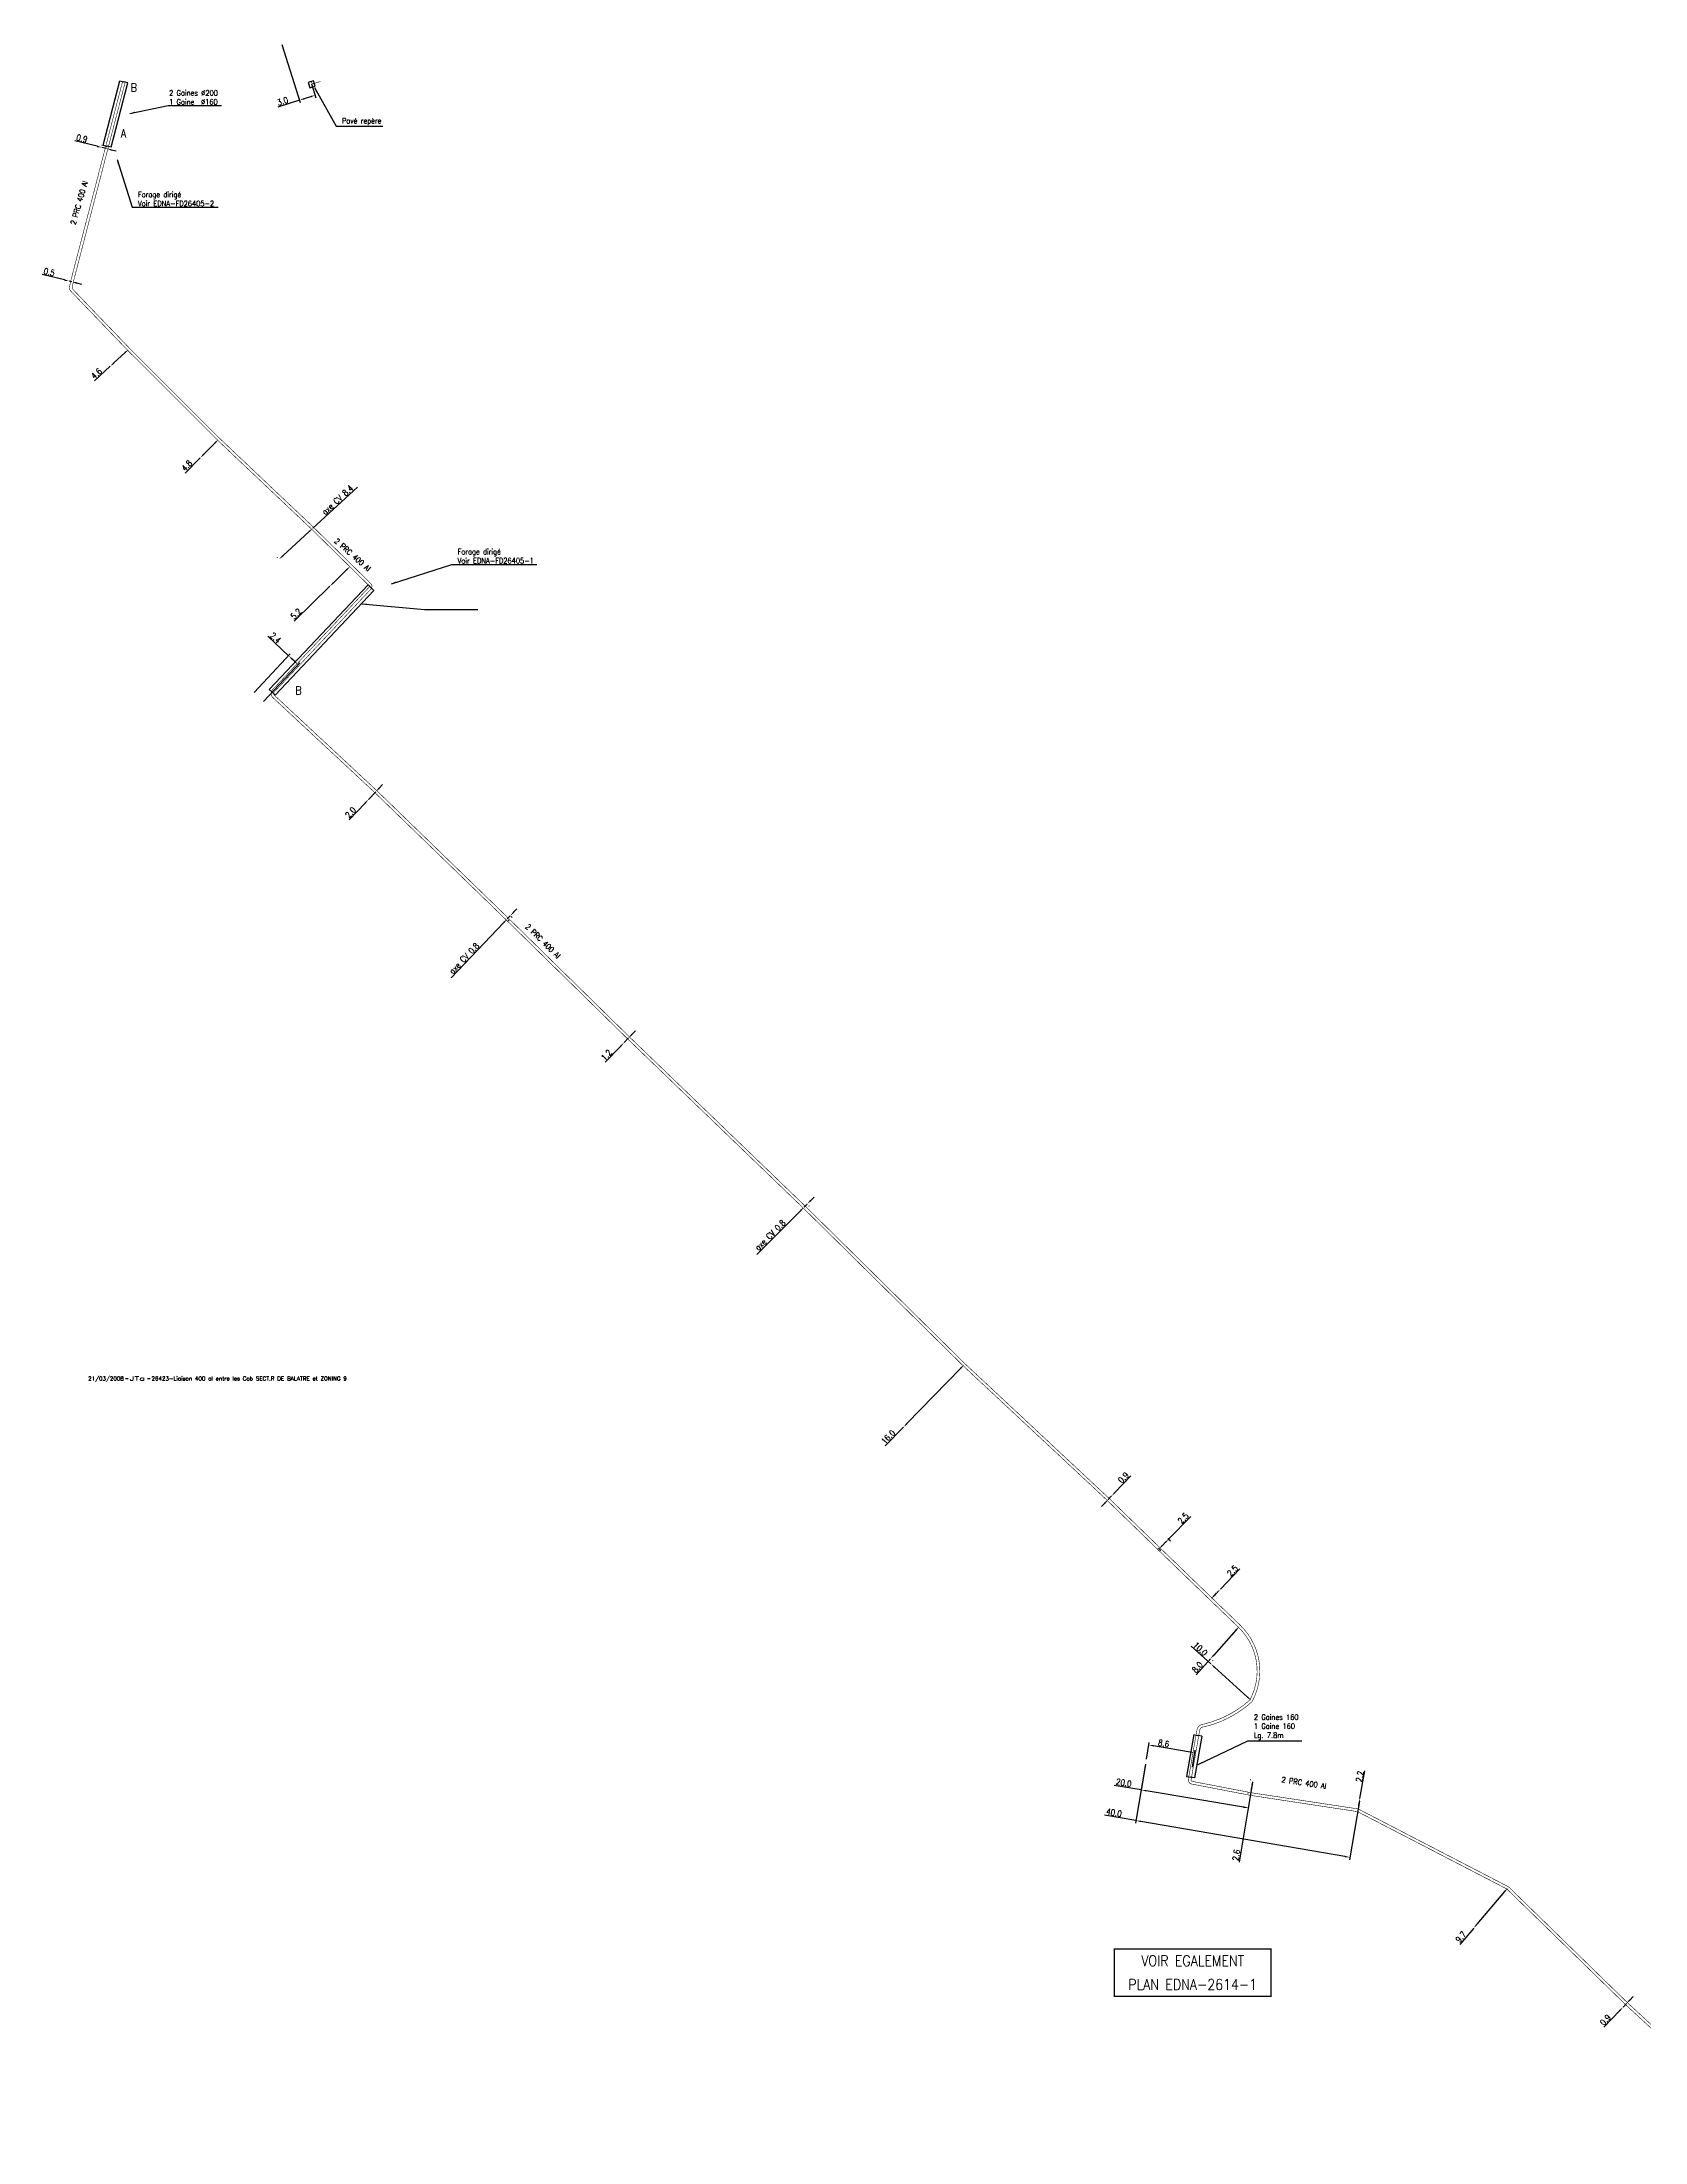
# Model space of a CAD drawing. Header units: millimetres. Extents: x 168002 to 379880, y 128000 to 129007.
# Drawn here: x 168002.4 to 168297.8, y 128620.2 to 129007.3 of the extents above; entities that cross this region are included whole.
import ezdxf
from ezdxf.enums import TextEntityAlignment as Align

# ---------------------------------------------------------------- set-up
doc = ezdxf.new("R2010")
doc.units = ezdxf.units.MM
doc.header["$PDMODE"] = 34
doc.layers.get('0').update_dxf_attribs({"linetype": 'CONTINUOUS'})
doc.layers.get('Defpoints').update_dxf_attribs({"linetype": 'CONTINUOUS'})
for name, color, linetype in [('M_120', 5, 'M_ST_13'), ('M_400', 7, 'CONTINUOUS'), ('M_900', 7, 'CONTINUOUS'), ('M_930', 7, 'CONTINUOUS')]:
    doc.layers.add(name, color=color, linetype=linetype)
doc.layers.add('M_910', color=7, linetype='CONTINUOUS', plot=False)
doc.styles.get("Standard").update_dxf_attribs({"font": 'romans.shx', "width": 0.85})
doc.linetypes.add('M_ST_13', pattern='A,5,-0.3,["oo",Standard,S=1.5,R=0,X=0,Y=-0.5],-3', length=8.3)
doc.dimstyles.get("Standard").update_dxf_attribs({"dimtxt": 1.5, "dimasz": 1.2, "dimexe": 0.625, "dimexo": 0.625, "dimgap": 0.25, "dimtad": 1, "dimdec": 1, "dimzin": 0, "dimdsep": 46, "dimtxsty": 'Standard', "dimcen": -0.5, "dimadec": 0, "dimazin": 0, "dimtfac": 1, "dimtdec": 1, "dimtmove": 0, "dimatfit": 3, "dimfxl": 0, "dimtolj": 1, "dimtzin": 0, "dimarcsym": 0})

# ---------------------------------------------------------------- blocks, each defined once
blk = doc.blocks.new('*D16')
at = {"layer": 'Defpoints', "color": 0, "linetype": 'Continuous', "transparency": 16777216}
for p in [(168293.73, 128645.09), (168293.73, 128645.09), (168294.35, 128645.75)]:
    blk.add_point(p, dxfattribs=at)
at = {"layer": 'M_120', "color": 0, "linetype": 'Continuous', "lineweight": -2, "transparency": 16777216}
for p, q in [((168294.35, 128645.75), (168293.73, 128645.09)), ((168294.96, 128646.4), (168295.58, 128647.06)), ((168293.11, 128644.44), (168290.22, 128641.37))]:
    blk.add_line(p, q, dxfattribs=at)
at = {"layer": 'M_120', "color": 0, "linetype": 'Continuous', "transparency": 16777216}
for points in [[(168293, 128644.54), (168293.22, 128644.34), (168293.73, 128645.09)], [(168294.85, 128646.51), (168295.07, 128646.3), (168294.35, 128645.75)]]:
    blk.add_solid(points, dxfattribs=at)
at = {"layer": 'M_120', "color": 0, "linetype": 'Continuous', "transparency": 16777216, "insert": (168290.47, 128642.73), "char_height": 1.125, "attachment_point": 5, "rotation": 46.7081}
blk.add_mtext('\\A1;0.9', dxfattribs=at)
blk = doc.blocks.new('*D17')
at = {"layer": 'Defpoints', "color": 0, "linetype": 'Continuous', "transparency": 16777216}
for p in [(168272.49, 128667.06), (168266.21, 128659.66), (168266.21, 128659.66)]:
    blk.add_point(p, dxfattribs=at)
at = {"layer": 'M_120', "color": 0, "linetype": 'Continuous', "lineweight": -2, "transparency": 16777216}
for p, q in [((168271.9, 128666.37), (168266.8, 128660.35)), ((168266.21, 128659.66), (168263.64, 128656.63))]:
    blk.add_line(p, q, dxfattribs=at)
at = {"layer": 'M_120', "color": 0, "linetype": 'Continuous', "transparency": 16777216}
for points in [[(168271.79, 128666.47), (168272.02, 128666.28), (168272.49, 128667.06)], [(168266.68, 128660.44), (168266.91, 128660.25), (168266.21, 128659.66)]]:
    blk.add_solid(points, dxfattribs=at)
at = {"layer": 'M_120', "color": 0, "linetype": 'Continuous', "transparency": 16777216, "insert": (168263.84, 128658.02), "char_height": 1.125, "attachment_point": 5, "rotation": 49.7091}
blk.add_mtext('\\A1;9.7', dxfattribs=at)
blk = doc.blocks.new('*D18')
at = {"layer": 'Defpoints', "color": 0, "linetype": 'Continuous', "transparency": 16777216}
for p in [(168205.82, 128690.32), (168204.95, 128685.12), (168225.55, 128687.01)]:
    blk.add_point(p, dxfattribs=at)
at = {"layer": 'M_120', "color": 0, "linetype": 'Continuous', "lineweight": -2, "transparency": 16777216}
for p, q in [((168205.75, 128689.86), (168204.87, 128684.66)), ((168204.95, 128685.12), (168199.98, 128685.96)), ((168223.79, 128681.96), (168205.84, 128684.98)), ((168225.47, 128686.55), (168224.6, 128681.35))]:
    blk.add_line(p, q, dxfattribs=at)
at = {"layer": 'M_120', "color": 0, "linetype": 'Continuous', "transparency": 16777216}
for points in [[(168205.86, 128685.12), (168205.81, 128684.83), (168204.95, 128685.12)], [(168223.81, 128682.11), (168223.76, 128681.82), (168224.68, 128681.81)]]:
    blk.add_solid(points, dxfattribs=at)
at = {"layer": 'M_120', "color": 0, "linetype": 'Continuous', "transparency": 16777216, "insert": (168201.73, 128686.43), "char_height": 1.125, "attachment_point": 5, "rotation": 350.475}
blk.add_mtext('\\A1;20.0', dxfattribs=at)
blk = doc.blocks.new('*D19')
at = {"layer": 'Defpoints', "color": 0, "linetype": 'Continuous', "transparency": 16777216}
for p in [(168205.82, 128690.32), (168245.24, 128683.53), (168203.96, 128679.48)]:
    blk.add_point(p, dxfattribs=at)
at = {"layer": 'M_120', "color": 0, "linetype": 'Continuous', "lineweight": -2, "transparency": 16777216}
for p, q in [((168205.74, 128689.86), (168203.88, 128679.01)), ((168203.96, 128679.48), (168198.18, 128680.47)), ((168245.16, 128683.07), (168243.3, 128672.23)), ((168242.49, 128672.85), (168204.84, 128679.32))]:
    blk.add_line(p, q, dxfattribs=at)
at = {"layer": 'M_120', "color": 0, "linetype": 'Continuous', "transparency": 16777216}
for points in [[(168204.87, 128679.47), (168204.82, 128679.18), (168203.96, 128679.48)], [(168242.52, 128672.99), (168242.47, 128672.7), (168243.38, 128672.69)]]:
    blk.add_solid(points, dxfattribs=at)
at = {"layer": 'M_120', "color": 0, "linetype": 'Continuous', "transparency": 16777216, "insert": (168199.93, 128680.93), "char_height": 1.125, "attachment_point": 5, "rotation": 350.2354}
blk.add_mtext('\\A1;40.0', dxfattribs=at)
blk = doc.blocks.new('*D20')
at = {"layer": 'Defpoints', "color": 0, "linetype": 'Continuous', "transparency": 16777216}
for p in [(168245.24, 128683.53), (168245.24, 128683.53), (168244.86, 128681.37)]:
    blk.add_point(p, dxfattribs=at)
at = {"layer": 'M_120', "color": 0, "linetype": 'Continuous', "lineweight": -2, "transparency": 16777216}
for p, q in [((168245.24, 128683.53), (168246.14, 128688.63)), ((168245.02, 128682.25), (168245.09, 128682.65))]:
    blk.add_line(p, q, dxfattribs=at)
at = {"layer": 'M_120', "color": 0, "linetype": 'Continuous', "transparency": 16777216}
for points in [[(168244.94, 128682.67), (168245.23, 128682.62), (168245.24, 128683.53)], [(168244.87, 128682.28), (168245.17, 128682.23), (168244.86, 128681.37)]]:
    blk.add_solid(points, dxfattribs=at)
at = {"layer": 'M_120', "color": 0, "linetype": 'Continuous', "transparency": 16777216, "insert": (168245.2, 128687.59), "char_height": 1.125, "attachment_point": 5, "rotation": 79.9801}
blk.add_mtext('\\A1;2.2', dxfattribs=at)
blk = doc.blocks.new('*D21')
at = {"layer": 'Defpoints', "color": 0, "linetype": 'Continuous', "transparency": 16777216}
for p in [(168225.12, 128684.37), (168225.5, 128686.94), (168225.54, 128686.93)]:
    blk.add_point(p, dxfattribs=at)
at = {"layer": 'M_120', "color": 0, "linetype": 'Continuous', "lineweight": -2, "transparency": 16777216}
for p, q in [((168225.08, 128684.37), (168222.98, 128671.8)), ((168224.65, 128684.44), (168224.61, 128684.45)), ((168225.08, 128687.01), (168225.04, 128687.01)), ((168225.36, 128686.05), (168225.22, 128685.26))]:
    blk.add_line(p, q, dxfattribs=at)
at = {"layer": 'M_120', "color": 0, "linetype": 'Continuous', "transparency": 16777216}
for points in [[(168225.08, 128685.29), (168225.37, 128685.24), (168225.08, 128684.37)], [(168225.21, 128686.07), (168225.5, 128686.03), (168225.5, 128686.94)]]:
    blk.add_solid(points, dxfattribs=at)
at = {"layer": 'M_120', "color": 0, "linetype": 'Continuous', "transparency": 16777216, "insert": (168222.44, 128673.1), "char_height": 1.125, "attachment_point": 5, "rotation": 80.5453}
blk.add_mtext('\\A1;2.6', dxfattribs=at)
blk = doc.blocks.new('*D22')
at = {"layer": 'Defpoints', "color": 0, "linetype": 'Continuous', "transparency": 16777216}
for p in [(168206.35, 128693.4), (168205.82, 128690.32), (168214.3, 128688.88)]:
    blk.add_point(p, dxfattribs=at)
at = {"layer": 'M_120', "color": 0, "linetype": 'Continuous', "lineweight": -2, "transparency": 16777216}
for p, q in [((168205.9, 128690.78), (168206.42, 128693.86)), ((168213.94, 128692.11), (168207.23, 128693.25)), ((168214.38, 128689.34), (168214.9, 128692.42))]:
    blk.add_line(p, q, dxfattribs=at)
at = {"layer": 'M_120', "color": 0, "linetype": 'Continuous', "transparency": 16777216}
for points in [[(168207.26, 128693.4), (168207.21, 128693.1), (168206.35, 128693.4)], [(168213.96, 128692.26), (168213.91, 128691.96), (168214.83, 128691.96)]]:
    blk.add_solid(points, dxfattribs=at)
at = {"layer": 'M_120', "color": 0, "linetype": 'Continuous', "transparency": 16777216, "insert": (168209.08, 128693.7), "char_height": 1.125, "attachment_point": 5, "rotation": 350.3666}
blk.add_mtext('\\A1;8.6', dxfattribs=at)
blk = doc.blocks.new('*D23')
at = {"layer": 'Defpoints', "color": 0, "linetype": 'Continuous', "transparency": 16777216}
for p in [(168217.78, 128708.34), (168217.78, 128708.34), (168225.18, 128701.61)]:
    blk.add_point(p, dxfattribs=at)
at = {"layer": 'M_120', "color": 0, "linetype": 'Continuous', "lineweight": -2, "transparency": 16777216}
for p, q in [((168217.78, 128708.34), (168214.16, 128711.61)), ((168224.51, 128702.22), (168218.44, 128707.73))]:
    blk.add_line(p, q, dxfattribs=at)
at = {"layer": 'M_120', "color": 0, "linetype": 'Continuous', "transparency": 16777216}
for points in [[(168218.54, 128707.84), (168218.34, 128707.62), (168217.78, 128708.34)], [(168224.62, 128702.33), (168224.41, 128702.11), (168225.18, 128701.61)]]:
    blk.add_solid(points, dxfattribs=at)
at = {"layer": 'M_120', "color": 0, "linetype": 'Continuous', "transparency": 16777216, "insert": (168215.83, 128711.11), "char_height": 1.125, "attachment_point": 5, "rotation": 317.7755}
blk.add_mtext('\\A1;10.0', dxfattribs=at)
blk = doc.blocks.new('*D24')
at = {"layer": 'Defpoints', "color": 0, "linetype": 'Continuous', "transparency": 16777216}
for p in [(168223.01, 128715.3), (168217.7, 128709.32), (168217.71, 128709.31)]:
    blk.add_point(p, dxfattribs=at)
at = {"layer": 'M_120', "color": 0, "linetype": 'Continuous', "lineweight": -2, "transparency": 16777216}
for p, q in [((168222.43, 128714.61), (168218.31, 128709.98)), ((168223.36, 128714.99), (168223.38, 128714.97)), ((168217.71, 128709.31), (168215.07, 128706.34)), ((168218.05, 128709.01), (168218.06, 128709))]:
    blk.add_line(p, q, dxfattribs=at)
at = {"layer": 'M_120', "color": 0, "linetype": 'Continuous', "transparency": 16777216}
for points in [[(168222.32, 128714.71), (168222.54, 128714.51), (168223.03, 128715.29)], [(168218.2, 128710.08), (168218.42, 128709.88), (168217.71, 128709.31)]]:
    blk.add_solid(points, dxfattribs=at)
at = {"layer": 'M_120', "color": 0, "linetype": 'Continuous', "transparency": 16777216, "insert": (168215.3, 128707.72), "char_height": 1.125, "attachment_point": 5, "rotation": 48.3618}
blk.add_mtext('\\A1;8.0', dxfattribs=at)
blk = doc.blocks.new('*D25')
at = {"layer": 'Defpoints', "color": 0, "linetype": 'Continuous', "transparency": 16777216}
for p in [(168217.79, 128720.32), (168219.53, 128722.12), (168219.53, 128722.12)]:
    blk.add_point(p, dxfattribs=at)
at = {"layer": 'M_120', "color": 0, "linetype": 'Continuous', "lineweight": -2, "transparency": 16777216}
for p, q in [((168219.53, 128722.12), (168223.13, 128725.84)), ((168218.42, 128720.97), (168218.9, 128721.47))]:
    blk.add_line(p, q, dxfattribs=at)
at = {"layer": 'M_120', "color": 0, "linetype": 'Continuous', "transparency": 16777216}
for points in [[(168218.31, 128721.08), (168218.53, 128720.87), (168217.79, 128720.32)], [(168218.8, 128721.58), (168219.01, 128721.37), (168219.53, 128722.12)]]:
    blk.add_solid(points, dxfattribs=at)
at = {"layer": 'M_120', "color": 0, "linetype": 'Continuous', "transparency": 16777216, "insert": (168221.76, 128725.51), "char_height": 1.125, "attachment_point": 5, "rotation": 45.9639}
blk.add_mtext('\\A1;2.5', dxfattribs=at)
blk = doc.blocks.new('*D26')
at = {"layer": 'Defpoints', "color": 0, "linetype": 'Continuous', "transparency": 16777216}
for p in [(168207.77, 128730), (168209.52, 128731.79), (168209.98, 128731.34)]:
    blk.add_point(p, dxfattribs=at)
at = {"layer": 'M_120', "color": 0, "linetype": 'Continuous', "lineweight": -2, "transparency": 16777216}
for p, q in [((168209.98, 128731.34), (168214.05, 128735.52)), ((168208.86, 128730.19), (168209.35, 128730.7)), ((168209.85, 128731.46), (168210.32, 128731.01)), ((168208.11, 128729.67), (168208.57, 128729.22))]:
    blk.add_line(p, q, dxfattribs=at)
at = {"layer": 'M_120', "color": 0, "linetype": 'Continuous', "transparency": 16777216}
for points in [[(168208.76, 128730.3), (168208.97, 128730.09), (168208.24, 128729.55)], [(168209.24, 128730.8), (168209.46, 128730.59), (168209.98, 128731.34)]]:
    blk.add_solid(points, dxfattribs=at)
at = {"layer": 'M_120', "color": 0, "linetype": 'Continuous', "transparency": 16777216, "insert": (168212.68, 128735.19), "char_height": 1.125, "attachment_point": 5, "rotation": 45.7676}
blk.add_mtext('\\A1;2.5', dxfattribs=at)
blk = doc.blocks.new('*D27')
at = {"layer": 'Defpoints', "color": 0, "linetype": 'Continuous', "transparency": 16777216}
for p in [(168198.86, 128738.65), (168199.48, 128739.3), (168199.48, 128739.3)]:
    blk.add_point(p, dxfattribs=at)
at = {"layer": 'M_120', "color": 0, "linetype": 'Continuous', "lineweight": -2, "transparency": 16777216}
for p, q in [((168200.1, 128739.96), (168203.02, 128743.01)), ((168198.24, 128738), (168197.61, 128737.35)), ((168198.86, 128738.65), (168199.48, 128739.3))]:
    blk.add_line(p, q, dxfattribs=at)
at = {"layer": 'M_120', "color": 0, "linetype": 'Continuous', "transparency": 16777216}
for points in [[(168198.13, 128738.11), (168198.35, 128737.9), (168198.86, 128738.65)], [(168200, 128740.06), (168200.21, 128739.85), (168199.48, 128739.3)]]:
    blk.add_solid(points, dxfattribs=at)
at = {"layer": 'M_120', "color": 0, "linetype": 'Continuous', "transparency": 16777216, "insert": (168201.67, 128742.68), "char_height": 1.125, "attachment_point": 5, "rotation": 46.2687}
blk.add_mtext('\\A1;0.9', dxfattribs=at)
blk = doc.blocks.new('*D28')
at = {"layer": 'Defpoints', "color": 0, "linetype": 'Continuous', "transparency": 16777216}
for p in [(168172.3, 128763.48), (168161.15, 128752.01), (168161.15, 128752.01)]:
    blk.add_point(p, dxfattribs=at)
at = {"layer": 'M_120', "color": 0, "linetype": 'Continuous', "lineweight": -2, "transparency": 16777216}
for p, q in [((168171.67, 128762.84), (168161.77, 128752.66)), ((168161.15, 128752.01), (168157.74, 128748.51))]:
    blk.add_line(p, q, dxfattribs=at)
at = {"layer": 'M_120', "color": 0, "linetype": 'Continuous', "transparency": 16777216}
for points in [[(168171.56, 128762.94), (168171.78, 128762.73), (168172.3, 128763.48)], [(168161.66, 128752.76), (168161.88, 128752.55), (168161.15, 128752.01)]]:
    blk.add_solid(points, dxfattribs=at)
at = {"layer": 'M_120', "color": 0, "linetype": 'Continuous', "transparency": 16777216, "insert": (168158.31, 128750.17), "char_height": 1.125, "attachment_point": 5, "rotation": 45.8122}
blk.add_mtext('\\A1;16.0', dxfattribs=at)
blk = doc.blocks.new('*D29')
at = {"layer": 'Defpoints', "color": 0, "linetype": 'Continuous', "transparency": 16777216}
for p in [(168142.81, 128792.56), (168143.37, 128793.13), (168143.39, 128793.11)]:
    blk.add_point(p, dxfattribs=at)
at = {"layer": 'M_120', "color": 0, "linetype": 'Continuous', "lineweight": -2, "transparency": 16777216}
for p, q in [((168142.18, 128791.91), (168134.08, 128783.83)), ((168143.39, 128793.11), (168142.82, 128792.55)), ((168143.14, 128792.23), (168143.15, 128792.22)), ((168143.71, 128792.8), (168143.72, 128792.78)), ((168144.03, 128793.75), (168144.66, 128794.39))]:
    blk.add_line(p, q, dxfattribs=at)
at = {"layer": 'M_120', "color": 0, "linetype": 'Continuous', "transparency": 16777216}
for points in [[(168142.08, 128792.02), (168142.29, 128791.81), (168142.82, 128792.55)], [(168143.92, 128793.86), (168144.13, 128793.64), (168143.39, 128793.11)]]:
    blk.add_solid(points, dxfattribs=at)
at = {"layer": 'M_120', "color": 0, "linetype": 'Continuous', "transparency": 16777216, "insert": (168136.57, 128787.37), "char_height": 1.125, "attachment_point": 5, "rotation": 44.9063}
blk.add_mtext('\\A1;axe CV 0.8', dxfattribs=at)
blk = doc.blocks.new('*D30')
at = {"layer": 'Defpoints', "color": 0, "linetype": 'Continuous', "transparency": 16777216}
for p in [(168109.63, 128822.85), (168109.63, 128822.85), (168110.47, 128823.72)]:
    blk.add_point(p, dxfattribs=at)
at = {"layer": 'M_120', "color": 0, "linetype": 'Continuous', "lineweight": -2, "transparency": 16777216}
for p, q in [((168110.47, 128823.72), (168109.63, 128822.85)), ((168111.09, 128824.36), (168111.72, 128825.01)), ((168109.01, 128822.21), (168106.14, 128819.25))]:
    blk.add_line(p, q, dxfattribs=at)
at = {"layer": 'M_120', "color": 0, "linetype": 'Continuous', "transparency": 16777216}
for points in [[(168108.9, 128822.31), (168109.11, 128822.1), (168109.63, 128822.85)], [(168110.98, 128824.47), (168111.2, 128824.26), (168110.47, 128823.72)]]:
    blk.add_solid(points, dxfattribs=at)
at = {"layer": 'M_120', "color": 0, "linetype": 'Continuous', "transparency": 16777216, "insert": (168106.38, 128820.57), "char_height": 1.125, "attachment_point": 5, "rotation": 45.9505}
blk.add_mtext('\\A1;1.2', dxfattribs=at)
blk = doc.blocks.new('*D31')
at = {"layer": 'Defpoints', "color": 0, "linetype": 'Continuous', "transparency": 16777216}
for p in [(168088.48, 128846.39), (168088.66, 128846.22), (168087.93, 128845.81)]:
    blk.add_point(p, dxfattribs=at)
at = {"layer": 'M_120', "color": 0, "linetype": 'Continuous', "lineweight": -2, "transparency": 16777216}
for p, q in [((168088.66, 128846.22), (168088.11, 128845.64)), ((168089.28, 128846.87), (168089.9, 128847.52)), ((168087.48, 128844.99), (168077.76, 128834.77)), ((168088.27, 128845.49), (168088.44, 128845.32)), ((168088.82, 128846.07), (168089, 128845.9))]:
    blk.add_line(p, q, dxfattribs=at)
at = {"layer": 'M_120', "color": 0, "linetype": 'Continuous', "transparency": 16777216}
for points in [[(168089.17, 128846.97), (168089.39, 128846.77), (168088.66, 128846.22)], [(168087.38, 128845.09), (168087.59, 128844.89), (168088.11, 128845.64)]]:
    blk.add_solid(points, dxfattribs=at)
at = {"layer": 'M_120', "color": 0, "linetype": 'Continuous', "transparency": 16777216, "insert": (168080.16, 128838.38), "char_height": 1.125, "attachment_point": 5, "rotation": 46.4038}
blk.add_mtext('\\A1;axe CV 0.8', dxfattribs=at)
blk = doc.blocks.new('*D32')
at = {"layer": 'Defpoints', "color": 0, "linetype": 'Continuous', "transparency": 16777216}
for p in [(168062.52, 128867.65), (168062.52, 128867.65), (168063.89, 128869.1)]:
    blk.add_point(p, dxfattribs=at)
at = {"layer": 'M_120', "color": 0, "linetype": 'Continuous', "lineweight": -2, "transparency": 16777216}
for p, q in [((168064.51, 128869.75), (168065.13, 128870.41)), ((168061.9, 128867), (168058.95, 128863.9)), ((168063.89, 128869.1), (168062.52, 128867.65))]:
    blk.add_line(p, q, dxfattribs=at)
at = {"layer": 'M_120', "color": 0, "linetype": 'Continuous', "transparency": 16777216}
for points in [[(168064.41, 128869.86), (168064.62, 128869.65), (168063.89, 128869.1)], [(168061.79, 128867.1), (168062.01, 128866.9), (168062.52, 128867.65)]]:
    blk.add_solid(points, dxfattribs=at)
at = {"layer": 'M_120', "color": 0, "linetype": 'Continuous', "transparency": 16777216, "insert": (168059.23, 128865.28), "char_height": 1.125, "attachment_point": 5, "rotation": 46.4736}
blk.add_mtext('\\A1;2.0', dxfattribs=at)
blk = doc.blocks.new('*D33')
at = {"layer": 'Defpoints', "color": 0, "linetype": 'Continuous', "transparency": 16777216}
for p in [(168047.8, 128894.17), (168041.12, 128887.04), (168042.88, 128885.4)]:
    blk.add_point(p, dxfattribs=at)
at = {"layer": 'M_120', "color": 0, "linetype": 'Continuous', "lineweight": -2, "transparency": 16777216}
for p, q in [((168047.8, 128894.17), (168043.99, 128897.74)), ((168041.45, 128887.38), (168048.12, 128894.51)), ((168043.2, 128885.74), (168049.88, 128892.87)), ((168048.9, 128893.14), (168048.46, 128893.55))]:
    blk.add_line(p, q, dxfattribs=at)
at = {"layer": 'M_120', "color": 0, "linetype": 'Continuous', "transparency": 16777216}
for points in [[(168048.56, 128893.66), (168048.36, 128893.44), (168047.8, 128894.17)], [(168049, 128893.25), (168048.8, 128893.03), (168049.56, 128892.52)]]:
    blk.add_solid(points, dxfattribs=at)
at = {"layer": 'M_120', "color": 0, "linetype": 'Continuous', "transparency": 16777216, "insert": (168045.39, 128897.46), "char_height": 1.125, "attachment_point": 5, "rotation": 316.8551}
blk.add_mtext('\\A1;2.4', dxfattribs=at)
blk = doc.blocks.new('*D34')
at = {"layer": 'Defpoints', "color": 0, "linetype": 'Continuous', "transparency": 16777216}
for p in [(168059.13, 128910.61), (168055.42, 128906.96), (168055.42, 128906.96)]:
    blk.add_point(p, dxfattribs=at)
at = {"layer": 'M_120', "color": 0, "linetype": 'Continuous', "lineweight": -2, "transparency": 16777216}
for p, q in [((168058.49, 128909.98), (168056.06, 128907.59)), ((168055.42, 128906.96), (168048.86, 128900.5))]:
    blk.add_line(p, q, dxfattribs=at)
at = {"layer": 'M_120', "color": 0, "linetype": 'Continuous', "transparency": 16777216}
for points in [[(168058.38, 128910.09), (168058.59, 128909.87), (168059.13, 128910.61)], [(168055.96, 128907.7), (168056.17, 128907.49), (168055.42, 128906.96)]]:
    blk.add_solid(points, dxfattribs=at)
at = {"layer": 'M_120', "color": 0, "linetype": 'Continuous', "transparency": 16777216, "insert": (168049.18, 128901.87), "char_height": 1.125, "attachment_point": 5, "rotation": 44.5499}
blk.add_mtext('\\A1;5.2', dxfattribs=at)
blk = doc.blocks.new('*D35')
at = {"layer": 'Defpoints', "color": 0, "linetype": 'Continuous', "transparency": 16777216}
for p in [(168052.25, 128917.64), (168046.07, 128911.95), (168046.07, 128911.95)]:
    blk.add_point(p, dxfattribs=at)
at = {"layer": 'M_120', "color": 0, "linetype": 'Continuous', "lineweight": -2, "transparency": 16777216}
for p, q in [((168052.25, 128917.64), (168060.49, 128925.22)), ((168046.73, 128912.56), (168051.59, 128917.03)), ((168051.93, 128917.98), (168051.93, 128917.98)), ((168045.75, 128912.29), (168045.75, 128912.3))]:
    blk.add_line(p, q, dxfattribs=at)
at = {"layer": 'M_120', "color": 0, "linetype": 'Continuous', "transparency": 16777216}
for points in [[(168051.49, 128917.14), (168051.69, 128916.92), (168052.25, 128917.64)], [(168046.63, 128912.67), (168046.83, 128912.45), (168046.07, 128911.95)]]:
    blk.add_solid(points, dxfattribs=at)
at = {"layer": 'M_120', "color": 0, "linetype": 'Continuous', "transparency": 16777216, "insert": (168056.83, 128922.87), "char_height": 1.125, "attachment_point": 5, "rotation": 42.6038}
blk.add_mtext('\\A1;axe CV 8.4', dxfattribs=at)
blk = doc.blocks.new('*D36')
at = {"layer": 'Defpoints', "color": 0, "linetype": 'Continuous', "transparency": 16777216}
for p in [(168034.91, 128934.06), (168031.54, 128930.64), (168031.54, 128930.64)]:
    blk.add_point(p, dxfattribs=at)
at = {"layer": 'M_120', "color": 0, "linetype": 'Continuous', "lineweight": -2, "transparency": 16777216}
for p, q in [((168034.28, 128933.42), (168032.17, 128931.28)), ((168031.54, 128930.64), (168028.74, 128927.81))]:
    blk.add_line(p, q, dxfattribs=at)
at = {"layer": 'M_120', "color": 0, "linetype": 'Continuous', "transparency": 16777216}
for points in [[(168032.06, 128931.39), (168032.28, 128931.18), (168031.54, 128930.64)], [(168034.17, 128933.52), (168034.38, 128933.31), (168034.91, 128934.06)]]:
    blk.add_solid(points, dxfattribs=at)
at = {"layer": 'M_120', "color": 0, "linetype": 'Continuous', "transparency": 16777216, "insert": (168029.05, 128929.19), "char_height": 1.125, "attachment_point": 5, "rotation": 45.3838}
blk.add_mtext('\\A1;4.8', dxfattribs=at)
blk = doc.blocks.new('*D37')
at = {"layer": 'Defpoints', "color": 0, "linetype": 'Continuous', "transparency": 16777216}
for p in [(168018.33, 128950.63), (168014.96, 128947.51), (168014.96, 128947.51)]:
    blk.add_point(p, dxfattribs=at)
at = {"layer": 'M_120', "color": 0, "linetype": 'Continuous', "lineweight": -2, "transparency": 16777216}
for p, q in [((168014.96, 128947.51), (168012.04, 128944.81)), ((168017.67, 128950.02), (168015.62, 128948.12))]:
    blk.add_line(p, q, dxfattribs=at)
at = {"layer": 'M_120', "color": 0, "linetype": 'Continuous', "transparency": 16777216}
for points in [[(168017.57, 128950.13), (168017.77, 128949.91), (168018.33, 128950.63)], [(168015.52, 128948.23), (168015.72, 128948.01), (168014.96, 128947.51)]]:
    blk.add_solid(points, dxfattribs=at)
at = {"layer": 'M_120', "color": 0, "linetype": 'Continuous', "transparency": 16777216, "insert": (168012.4, 128946.16), "char_height": 1.125, "attachment_point": 5, "rotation": 42.7922}
blk.add_mtext('\\A1;4.6', dxfattribs=at)
blk = doc.blocks.new('*D38')
at = {"layer": 'Defpoints', "color": 0, "linetype": 'Continuous', "transparency": 16777216}
for p in [(168007.39, 128963.19), (168007.39, 128963.19), (168007.88, 128963.07)]:
    blk.add_point(p, dxfattribs=at)
at = {"layer": 'M_120', "color": 0, "linetype": 'Continuous', "lineweight": -2, "transparency": 16777216}
for p, q in [((168006.52, 128963.41), (168002.37, 128964.43)), ((168007.88, 128963.07), (168007.39, 128963.19)), ((168008.75, 128962.86), (168009.63, 128962.64))]:
    blk.add_line(p, q, dxfattribs=at)
at = {"layer": 'M_120', "color": 0, "linetype": 'Continuous', "transparency": 16777216}
for points in [[(168006.56, 128963.55), (168006.48, 128963.26), (168007.39, 128963.19)], [(168008.79, 128963), (168008.72, 128962.71), (168007.88, 128963.07)]]:
    blk.add_solid(points, dxfattribs=at)
at = {"layer": 'M_120', "color": 0, "linetype": 'Continuous', "transparency": 16777216, "insert": (168003.7, 128964.87), "char_height": 1.125, "attachment_point": 5, "rotation": 346.1816}
blk.add_mtext('\\A1;0.5', dxfattribs=at)
blk = doc.blocks.new('*D39')
at = {"layer": 'Defpoints', "color": 0, "linetype": 'Continuous', "transparency": 16777216}
for p in [(168013.36, 128987.73), (168013.38, 128987.83), (168014.23, 128987.52)]:
    blk.add_point(p, dxfattribs=at)
at = {"layer": 'M_120', "color": 0, "linetype": 'Continuous', "lineweight": -2, "transparency": 16777216}
for p, q in [((168012.51, 128988.05), (168008.41, 128989.05)), ((168014.26, 128987.62), (168013.38, 128987.83)), ((168013.47, 128988.19), (168013.49, 128988.29)), ((168014.34, 128987.97), (168014.37, 128988.07)), ((168015.13, 128987.4), (168016.01, 128987.19))]:
    blk.add_line(p, q, dxfattribs=at)
at = {"layer": 'M_120', "color": 0, "linetype": 'Continuous', "transparency": 16777216}
for points in [[(168012.54, 128988.19), (168012.47, 128987.9), (168013.38, 128987.83)], [(168015.17, 128987.55), (168015.1, 128987.26), (168014.26, 128987.62)]]:
    blk.add_solid(points, dxfattribs=at)
at = {"layer": 'M_120', "color": 0, "linetype": 'Continuous', "transparency": 16777216, "insert": (168009.72, 128989.5), "char_height": 1.125, "attachment_point": 5, "rotation": 346.2432}
blk.add_mtext('\\A1;0.9', dxfattribs=at)
blk = doc.blocks.new('*D40')
at = {"layer": 'Defpoints', "color": 0, "linetype": 'Continuous', "transparency": 16777216}
for p in [(168046.44, 129007.27), (168051.88, 129000), (168052.69, 128997.45)]:
    blk.add_point(p, dxfattribs=at)
at = {"layer": 'M_120', "color": 0, "linetype": 'Continuous', "lineweight": -2, "transparency": 16777216}
for p, q in [((168046.58, 129006.83), (168049.97, 128996.1)), ((168051.83, 128997.18), (168050.69, 128996.82)), ((168052.03, 128999.55), (168052.83, 128997.01)), ((168049.83, 128996.55), (168045.81, 128995.28))]:
    blk.add_line(p, q, dxfattribs=at)
at = {"layer": 'M_120', "color": 0, "linetype": 'Continuous', "transparency": 16777216}
for points in [[(168051.79, 128997.33), (168051.88, 128997.04), (168052.69, 128997.45)], [(168050.64, 128996.96), (168050.73, 128996.68), (168049.83, 128996.55)]]:
    blk.add_solid(points, dxfattribs=at)
at = {"layer": 'M_120', "color": 0, "linetype": 'Continuous', "transparency": 16777216, "insert": (168046.71, 128996.35), "char_height": 1.125, "attachment_point": 5, "rotation": 17.5506}
blk.add_mtext('\\A1;3.0', dxfattribs=at)
blk = doc.blocks.new('GIS_MODF')
at = {"color": 0, "linetype": 'Continuous', "flags": 128}
for points in [[(-2.26, -0.01), (-1.76, -0.01)], [(1.76, -0.01), (2.26, -0.01)]]:
    blk.add_lwpolyline(points, dxfattribs=at)
at = {"color": 0, "linetype": 'Continuous'}
blk.add_attdef('DATE', text='', height=0.75, dxfattribs=at).set_placement((-2.58, -0.39), align=Align.RIGHT)
at = {"color": 0, "linetype": 'Continuous', "width": 3.590909}
blk.add_attdef('USER', text='', height=0.75, dxfattribs=at).set_placement((-1.52, -0.39), (1.31, -0.39), align=Align.FIT)
at = {"color": 0, "linetype": 'Continuous'}
blk.add_attdef('DESC', (2.53, -0.39), '', height=0.75, dxfattribs=at)

msp = doc.modelspace()

# ---------------------------------------------------------------- linework, layer by layer
at = {"layer": 'M_120', "const_width": 0.1}
for points in [[(168321.5, 128620.28), (168294.17, 128645.57), (168272.34, 128666.86), (168244.82, 128681.11, 0.081957), (168244.74, 128681.13), (168225.07, 128684.12), (168214.23, 128686.21, -0.408893), (168213.63, 128687.07), (168213.71, 128687.55), (168215.04, 128695.24), (168215.2, 128696.13, -0.359021), (168216.4, 128697.24, 0.044013), (168216.45, 128697.25, 0.123673), (168224.86, 128701.61, 0.077174), (168225.04, 128701.85, 0.333301), (168222.84, 128715.12), (168217.62, 128720.14), (168208.06, 128729.37), (168198.69, 128738.47), (168172.12, 128763.3), (168142.65, 128792.37), (168110.29, 128823.54), (168087.93, 128845.46), (168063.72, 128868.92), (168044.9, 128886.46, -0.308676), (168044.65, 128887.56, -0.094714), (168044.85, 128887.88), (168062.61, 128906.76, 0.418634), (168062.59, 128907.12), (168052.08, 128917.46), (168034.73, 128933.88), (168018.15, 128950.46), (168007.63, 128961.4, -0.242377), (168007.43, 128962.06), (168007.64, 128963.14), (168014.13, 128988.11), (168017.22, 129000)], [(168321.86, 128620.64), (168294.52, 128645.93), (168272.63, 128667.26), (168245.05, 128681.55, 0.081957), (168244.82, 128681.63), (168225.16, 128684.61), (168214.32, 128686.7, -0.409007), (168214.12, 128686.99), (168214.21, 128687.46), (168215.54, 128695.15), (168215.69, 128696.05, -0.361805), (168216.43, 128696.74, 0.044013), (168216.56, 128696.76, 0.12385), (168225.2, 128701.24, 0.079923), (168225.48, 128701.62, 0.333253), (168223.18, 128715.48), (168217.97, 128720.5), (168208.41, 128729.73), (168199.03, 128738.84), (168172.47, 128763.66), (168143, 128792.73), (168110.64, 128823.89), (168088.28, 128845.82), (168064.07, 128869.29), (168045.24, 128886.83, -0.189479), (168045.08, 128887.16, -0.209559), (168045.22, 128887.54), (168062.97, 128906.42, 0.07947), (168063.1, 128906.61, 0.323871), (168062.94, 128907.48), (168052.42, 128917.82), (168035.08, 128934.24), (168018.51, 128950.81), (168007.99, 128961.75, -0.242377), (168007.93, 128961.97), (168008.13, 128963.02), (168014.61, 128987.98), (168017.7, 128999.87), (168017.73, 129000)]]:
    msp.add_lwpolyline(points, format="xyb", dxfattribs=at)
at = {"layer": 'M_120', "const_width": 0.1, "flags": 128}
msp.add_lwpolyline([(168051.88, 129000), (168051.9, 128999.96, 0.414437), (168052.53, 128999.63), (168053.7, 129000)], format="xyb", dxfattribs=at)
at = {"layer": 'M_400', "color": 7, "linetype": 'CONTINUOUS'}
for p, q in [((168013.64, 128988.24), (168016.73, 129000.13)), ((168015.09, 128987.86), (168018.18, 128999.75)), ((168016.73, 129000.13), (168016.73, 129000.13)), ((168016.73, 129000.13), (168017.46, 128999.94)), ((168018.18, 128999.75), (168017.46, 128999.94)), ((168018.18, 128999.75), (168018.18, 128999.75)), ((168013.64, 128988.24), (168014.37, 128988.05)), ((168015.09, 128987.86), (168014.37, 128988.05)), ((168044.24, 128887.95), (168062.45, 128907.23)), ((168045.33, 128886.92), (168063.54, 128906.2)), ((168062.45, 128907.23), (168062.99, 128906.72)), ((168063.54, 128906.2), (168062.99, 128906.72)), ((168044.24, 128887.95), (168044.79, 128887.44)), ((168045.33, 128886.92), (168044.79, 128887.44)), ((168214.63, 128695.31), (168213.3, 128687.62)), ((168214.63, 128695.31), (168215.37, 128695.18)), ((168216.11, 128695.05), (168215.37, 128695.18)), ((168216.11, 128695.05), (168214.78, 128687.36)), ((168213.3, 128687.62), (168214.04, 128687.49)), ((168214.78, 128687.36), (168214.04, 128687.49))]:
    msp.add_line(p, q, dxfattribs=at)
at = {"layer": 'M_900'}
msp.add_lwpolyline([(168051.72, 128998.85), (168052.68, 128999.15), (168052.38, 129000.11), (168051.42, 128999.8)], close=True, dxfattribs=at)
at = {"layer": 'M_930', "const_width": 0.25}
msp.add_lwpolyline([(168200, 128655.8), (168228.84, 128655.8), (168228.84, 128647.06), (168200, 128647.06)], close=True, dxfattribs=at)

# ---------------------------------------------------------------- block references
at = {"layer": 'M_910'}
ref = msp.add_blockref('GIS_MODF', (168020.02, 128760.95), dxfattribs=at)
ref.add_attrib('DATE', '21/03/2008', dxfattribs={"layer": '0', "color": 0, "linetype": 'Continuous', "height": 0.75}).set_placement((168017.44, 128760.57), align=Align.RIGHT)
ref.add_attrib('USER', 'JTa', dxfattribs={"layer": '0', "color": 0, "linetype": 'Continuous', "height": 0.75, "width": 1.680851}).set_placement((168018.51, 128760.57), (168021.33, 128760.57), align=Align.FIT)
ref.add_attrib('DESC', '26423-Liaison 400 al entre les Cab SECT.R DE BALATRE et ZONING 9', (168022.55, 128760.57), dxfattribs={"layer": '0', "color": 0, "linetype": 'Continuous', "height": 0.75})

# ---------------------------------------------------------------- texts
at = {"layer": 'M_120', "linetype": 'Continuous', "width": 0.85}
for rotation, p in [(74.1184, (168009.2, 128977.65)), (318.4915, (168059.6, 128912.76)), (315.5628, (168094.68, 128841.55)), (351.3616, (168234.93, 128686.42))]:
    msp.add_text('2 PRC 400 Al', height=1, rotation=rotation, dxfattribs=at).set_placement(p, align=Align.MIDDLE)
at = {"layer": 'M_400', "width": 0.85}
for s, p in [('B', (168018.73, 128998.12)), ('A', (168016.91, 128989.69)), ('B', (168049.08, 128887.01))]:
    msp.add_text(s, height=1.5, dxfattribs=at).set_placement(p)
at = {"layer": 'M_400', "linetype": 'Continuous', "insert": (168025.78, 128997.06), "char_height": 1, "attachment_point": 4}
msp.add_mtext('2 Gaines %%C200\\P1 Gaine  %%C160', dxfattribs=at)
at = {"layer": 'M_400', "char_height": 1}
for s, insert, attachment_point in [('Forage dirigé\\PVoir EDNA-FD26405-2', (168020.05, 128977), 7), ('Forage dirigé\\PVoir EDNA-FD26405-1', (168078.96, 128911.18), 7), ('2 Gaines 160\\P1 Gaine 160\\PLg. 7.8m ', (168225.7, 128696.7), 4)]:
    msp.add_mtext(s, dxfattribs=dict(at, insert=insert, attachment_point=attachment_point))
at = {"layer": 'M_900', "insert": (168057.64, 128992.59), "char_height": 1, "attachment_point": 4}
msp.add_mtext('Pavé repère', dxfattribs=at)
at = {"layer": 'M_930', "width": 0.85}
for s, p in [('VOIR EGALEMENT', (168214.42, 128652.63)), ('PLAN EDNA-2614-1', (168214.42, 128648.26))]:
    msp.add_text(s, height=2, dxfattribs=at).set_placement(p, align=Align.CENTER)

# ---------------------------------------------------------------- dimensions: what is measured, and where the dimension line sits
at = {"layer": 'M_120', "linetype": 'Continuous'}
for base, p1, p2, angle, picture, middle, dimtype in [((168052.69, 128997.45), (168046.44, 129007.27), (168051.88, 129000), 17.5506, '*D40', (168046.94, 128995.64), 160), ((168013.38, 128987.83), (168014.23, 128987.52), (168013.36, 128987.73), 166.2432, '*D39', (168009.54, 128988.77), 161), ((168007.39, 128963.19), (168007.88, 128963.07), (168007.39, 128963.19), 166.1816, '*D38', (168003.52, 128964.15), 161), ((168014.96, 128947.51), (168018.33, 128950.63), (168014.96, 128947.51), 222.7922, '*D37', (168012.91, 128945.61), 161), ((168031.54, 128930.64), (168034.91, 128934.06), (168031.54, 128930.64), 225.3838, '*D36', (168029.58, 128928.66), 161), ((168055.42, 128906.96), (168059.13, 128910.61), (168055.42, 128906.96), 224.5499, '*D34', (168049.71, 128901.34), 161), ((168047.8, 128894.17), (168042.88, 128885.4), (168041.12, 128887.04), 136.8551, '*D33', (168044.87, 128896.91), 161), ((168062.52, 128867.65), (168063.89, 128869.1), (168062.52, 128867.65), 226.4736, '*D32', (168059.77, 128864.76), 161), ((168109.63, 128822.85), (168110.47, 128823.72), (168109.63, 128822.85), 225.9505, '*D30', (168106.92, 128820.05), 161), ((168161.15, 128752.01), (168172.3, 128763.48), (168161.15, 128752.01), 225.8122, '*D28', (168158.84, 128749.64), 161), ((168199.48, 128739.3), (168198.86, 128738.65), (168199.48, 128739.3), 46.2687, '*D27', (168202.22, 128742.16), 161), ((168209.98, 128731.34), (168207.77, 128730), (168209.52, 128731.79), 45.7676, '*D26', (168213.22, 128734.67), 161), ((168219.53, 128722.12), (168217.79, 128720.32), (168219.53, 128722.12), 45.9639, '*D25', (168222.3, 128724.99), 161), ((168217.71, 128709.31), (168223.01, 128715.3), (168217.7, 128709.32), 228.3618, '*D24', (168215.86, 128707.23), 161), ((168217.78, 128708.34), (168225.18, 128701.61), (168217.78, 128708.34), 137.7755, '*D23', (168215.33, 128710.55), 161), ((168206.35, 128693.4), (168214.3, 128688.88), (168205.82, 128690.32), 170.3666, '*D22', (168208.95, 128692.96), 161), ((168203.96, 128679.48), (168245.24, 128683.53), (168205.82, 128690.32), 170.2354, '*D19', (168199.8, 128680.19), 161), ((168204.95, 128685.12), (168225.55, 128687.01), (168205.82, 128690.32), 170.475, '*D18', (168201.61, 128685.69), 161), ((168245.24, 128683.53), (168244.86, 128681.37), (168245.24, 128683.53), 79.9801, '*D20', (168245.94, 128687.46), 161), ((168225.5, 128686.94), (168225.12, 128684.37), (168225.54, 128686.93), 80.5453, '*D21', (168223.18, 128672.98), 161), ((168266.21, 128659.66), (168272.49, 128667.06), (168266.21, 128659.66), 229.7091, '*D17', (168264.41, 128657.54), 161), ((168293.73, 128645.09), (168294.35, 128645.75), (168293.73, 128645.09), 226.7081, '*D16', (168291.02, 128642.21), 161)]:
    dim = msp.add_linear_dim(base=base, p1=p1, p2=p2, angle=angle, dimstyle='Standard', override={"dimscale": 0.75}, dxfattribs=at)
    dim.commit()
    dim.dimension.update_dxf_attribs({"geometry": picture, "text_midpoint": middle, "dimtype": dimtype})
for base, p1, p2, angle, text, picture, middle in [((168046.07, 128911.95), (168052.25, 128917.64), (168046.07, 128911.95), 222.6038, 'axe CV 8.4', '*D35', (168057.34, 128922.32)), ((168088.66, 128846.22), (168087.93, 128845.81), (168088.48, 128846.39), 46.4038, 'axe CV 0.8', '*D31', (168080.7, 128837.86)), ((168143.39, 128793.11), (168142.81, 128792.56), (168143.37, 128793.13), 44.9063, 'axe CV 0.8', '*D29', (168137.1, 128786.84))]:
    dim = msp.add_linear_dim(base=base, p1=p1, p2=p2, angle=angle, text=text, dimstyle='Standard', override={"dimscale": 0.75}, dxfattribs=at)
    dim.commit()
    dim.dimension.update_dxf_attribs({"geometry": picture, "text_midpoint": middle, "dimtype": 161})

# ---------------------------------------------------------------- leaders
at = {"layer": 'M_400', "linetype": 'Continuous', "annotation_type": 0, "has_hookline": 1, "hookline_direction": 0, "text_width": 9.63}
msp.add_leader([(168018.56, 128994.1), (168025.6, 128995.54)], dimstyle='Standard', override={"dimscale": 0.75}, dxfattribs=at)
at = {"layer": 'M_400', "annotation_type": 0, "has_hookline": 1, "hookline_direction": 0}
for points, text_width in [([(168016.19, 128985.64), (168018.96, 128976.81), (168019.86, 128976.81)], 14.81), ([(168066.75, 128907.44), (168077.87, 128910.99), (168078.77, 128910.99)], 14.57), ([(168061.31, 128903.73), (168072.87, 128902.65)], 9.63), ([(168215.43, 128689.82), (168224.61, 128694.18), (168225.51, 128694.18)], 8.82)]:
    msp.add_leader(points, dimstyle='Standard', override={"dimscale": 0.75}, dxfattribs=dict(at, text_width=text_width))
at = {"layer": 'M_900', "annotation_type": 0, "has_hookline": 1, "hookline_direction": 0, "text_width": 7.57}
msp.add_leader([(168052.56, 128998.86), (168056.55, 128991.74), (168057.45, 128991.74)], dimstyle='Standard', override={"dimscale": 0.75}, dxfattribs=at)

doc.saveas('drawing.dxf')
